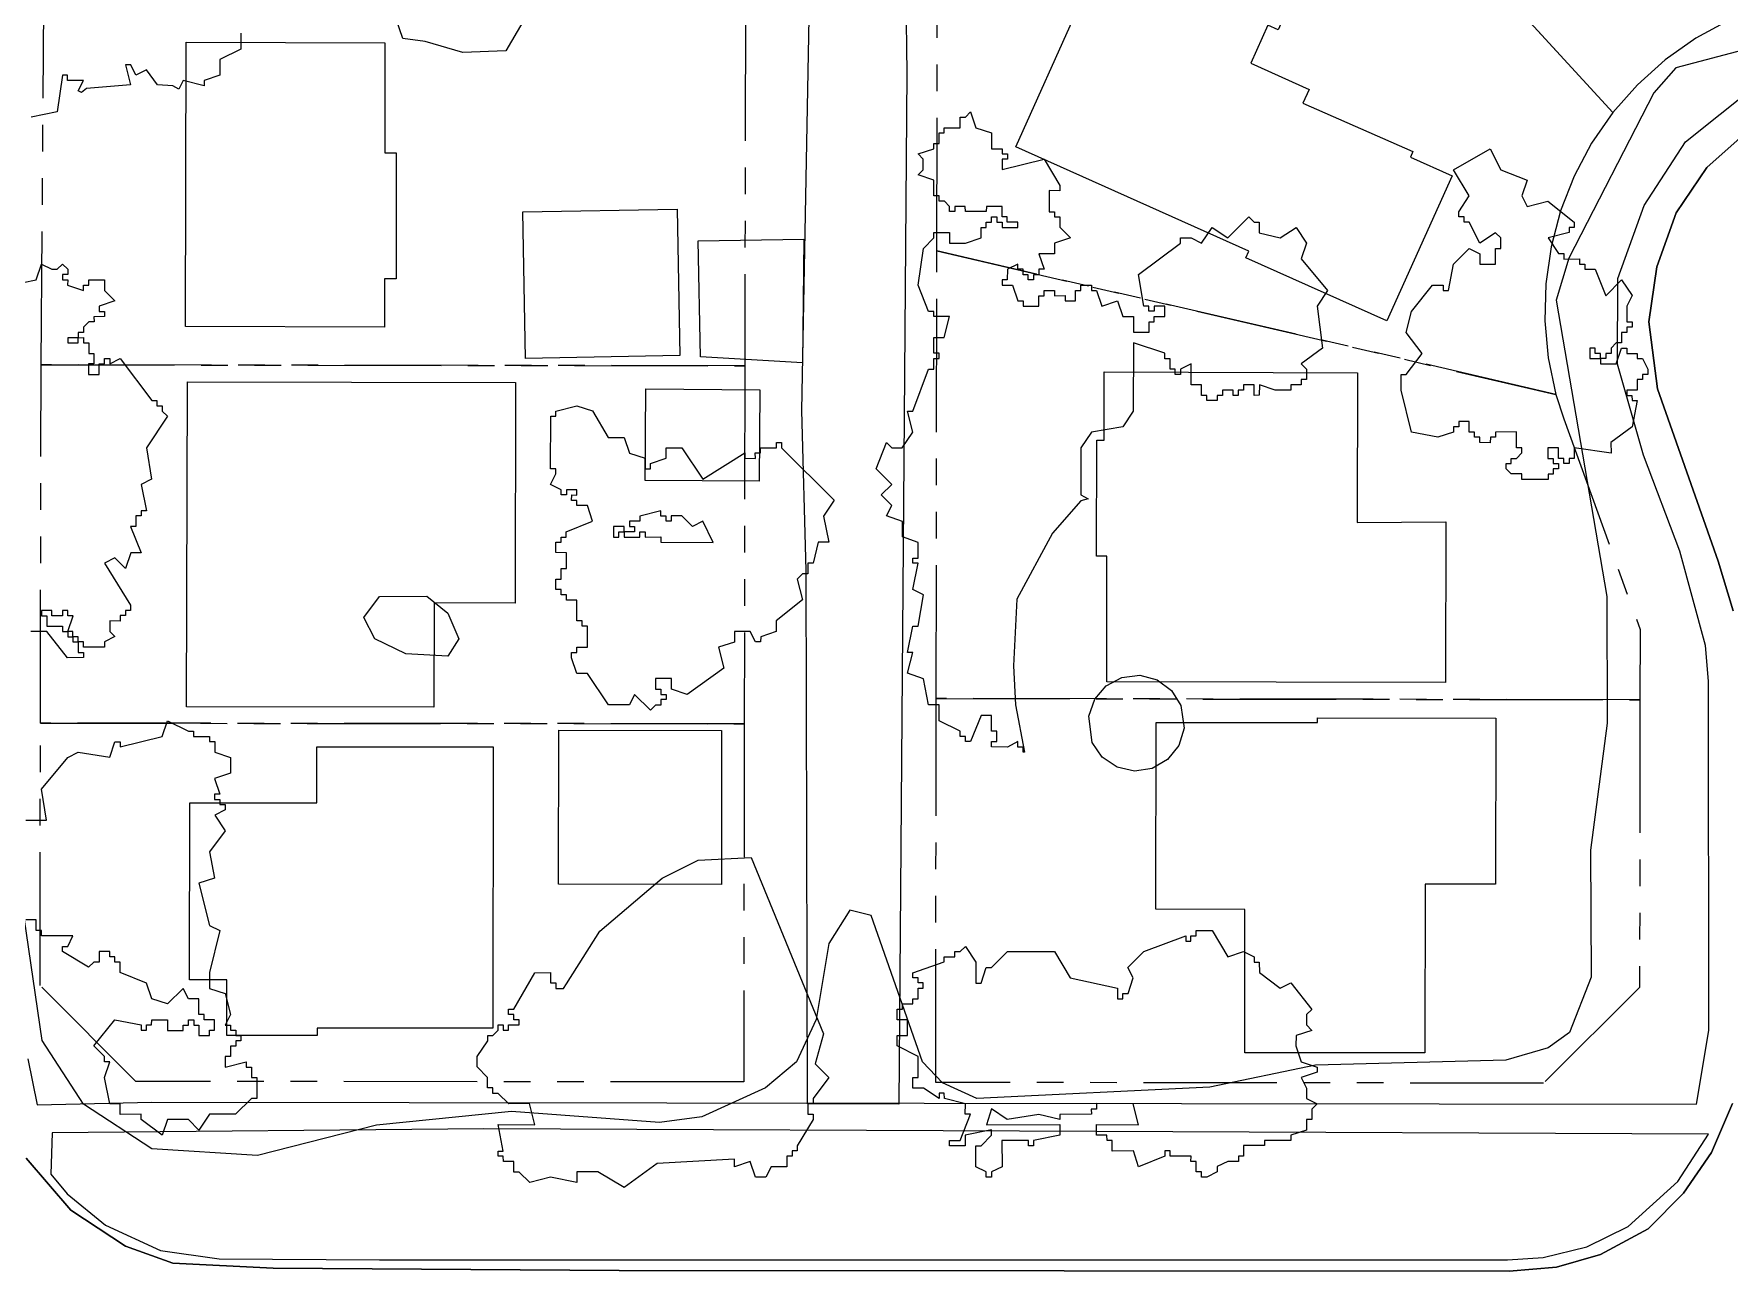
# Model space of a CAD drawing. Header units: metres. Extents: x -550 to 550, y -500 to 950.
# Drawn here: x 391 to 471.8, y 379.3 to 438.2 of the extents above; entities that cross this region are included whole.
import ezdxf

# ---------------------------------------------------------------- set-up
doc = ezdxf.new("R2010")
doc.units = ezdxf.units.M
doc.header["$LTSCALE"] = 2
doc.linetypes.add('PHANTOM', pattern=[6.35, 3.175, -0.635, 0.635, -0.635, 0.635, -0.635])
for name, color, linetype in [('SITE-BLDG-EXIST', 7, 'CONTINUOUS'), ('SITE-PARKING', 250, 'CONTINUOUS'), ('SITE-PROPERTY', 7, 'PHANTOM'), ('SITE-ROAD-CURB', 7, 'CONTINUOUS'), ('SITE-ROAD-GRAVEL', 32, 'CONTINUOUS'), ('SITE-ROAD-PAVED', 7, 'CONTINUOUS'), ('SITE-TREE-CANOPY', 94, 'CONTINUOUS'), ('TOPO-CONTOUR-MAJOR', 8, 'CONTINUOUS'), ('TOPO-CONTOUR-MINOR', 9, 'CONTINUOUS')]:
    doc.layers.add(name, color=color, linetype=linetype)

msp = doc.modelspace()

# ---------------------------------------------------------------- linework, layer by layer
at = {"layer": 'SITE-BLDG-EXIST'}
for points in [[(444.919, 449.309), (445.137, 449.787), (448.394, 448.325), (447.859, 447.136), (452.54, 445.028), (452.054, 443.938), (452.65, 443.67), (450.299, 438.423), (449.8, 438.646), (448.991, 436.834), (451.77, 435.585), (451.474, 434.929), (456.717, 432.62), (456.597, 432.353), (458.576, 431.472), (455.471, 424.556), (448.761, 427.557), (448.902, 427.879), (437.807, 432.854), (443.672, 445.951)], [(407.737, 426.562), (407.734, 424.259), (398.255, 424.282), (398.285, 437.831), (407.758, 437.808), (407.745, 432.558), (408.299, 432.557), (408.299, 432.246), (408.285, 426.561)], [(414.453, 422.772), (414.328, 429.746), (421.673, 429.882), (421.798, 422.907)], [(413.961, 411.115), (410.106, 411.119), (410.092, 406.147), (398.309, 406.173), (398.35, 421.646), (413.981, 421.615)], [(458.275, 414.987), (458.259, 407.322), (442.129, 407.353), (442.143, 413.349), (441.645, 413.35), (441.658, 418.867), (442.01, 418.867), (442.014, 422.126), (454.077, 422.089), (454.055, 414.958)], [(444.486, 405.426), (452.168, 405.417), (452.168, 405.65), (460.658, 405.629), (460.648, 397.72), (457.299, 397.724), (457.282, 389.682), (448.708, 389.692), (448.716, 396.522), (444.468, 396.527)], [(416.016, 397.719), (416.032, 405.061), (423.791, 405.04), (423.782, 397.71)], [(398.458, 401.59), (404.511, 401.593), (404.515, 404.263), (412.906, 404.264), (412.903, 390.86), (404.533, 390.859), (404.533, 390.514), (400.228, 390.508), (400.231, 393.156), (398.455, 393.158)]]:
    msp.add_lwpolyline(points, close=True, dxfattribs=at)
at = {"layer": 'SITE-PARKING'}
for points in [[(422.781, 422.839), (422.682, 428.368), (427.71, 428.451), (427.64, 422.566)], [(425.575, 416.918), (420.147, 416.958), (420.188, 421.318), (425.609, 421.278)]]:
    msp.add_lwpolyline(points, close=True, dxfattribs=at)
at = {"layer": 'SITE-PROPERTY'}
for points in [[(478.642, 440.313), (476.865, 440.259), (475.109, 439.994), (473.396, 439.529), (471.745, 438.864), (470.185, 438.02), (468.73, 436.999), (467.408, 435.81), (466.234, 434.477), (436.388, 467.061), (438.673, 469.339), (472.084, 469.287)], [(465.221, 433.021), (464.39, 431.453), (463.742, 429.797), (463.291, 428.084), (463.043, 426.327), (462.999, 424.558), (463.158, 422.79), (463.528, 421.054), (434.044, 427.887), (434.096, 464.784), (436.388, 467.061), (466.234, 434.477)], [(424.894, 422.414), (391.378, 422.467), (391.518, 439.541), (424.922, 439.478)], [(463.899, 419.896), (467.531, 409.858), (467.527, 406.51), (434.01, 406.563), (434.044, 427.887), (463.528, 421.054)], [(424.866, 405.361), (391.349, 405.392), (391.378, 422.467), (424.894, 422.414)], [(467.51, 392.806), (462.933, 388.24), (433.988, 388.275), (434.01, 406.563), (467.527, 406.51)], [(424.845, 388.298), (395.893, 388.322), (391.334, 392.9), (391.349, 405.392), (424.866, 405.361)]]:
    msp.add_lwpolyline(points, close=True, dxfattribs=at)
at = {"layer": 'SITE-ROAD-CURB'}
for points in [[(390.747, 389.408), (391.201, 387.216), (396.657, 387.342), (470.214, 387.241), (470.801, 390.755), (470.786, 407.396), (470.655, 409.098), (469.424, 413.583), (467.688, 418.156), (466.458, 422.496), (466.47, 426.579), (467.724, 430.048), (469.694, 433.082), (473.005, 435.725)], [(472.44, 433.412), (470.711, 431.857), (469.248, 429.712), (468.338, 427.133), (467.942, 424.519), (468.359, 421.326), (471.25, 413.113), (471.97, 410.743)], [(471.934, 387.272), (470.934, 384.937), (469.598, 383.003), (467.917, 381.303), (465.64, 380.083), (463.554, 379.473), (461.293, 379.287), (418.907, 379.317), (402.433, 379.426), (397.652, 379.666), (395.405, 380.47), (392.802, 382.197), (390.671, 384.669)]]:
    msp.add_lwpolyline(points, dxfattribs=at)
msp.add_lwpolyline([(407.504, 379.821), (461.223, 379.821), (462.923, 379.93), (465.002, 380.439), (466.969, 381.416), (469.331, 383.56), (470.788, 385.805), (412.469, 386.066), (391.901, 385.88), (391.849, 383.9), (392.621, 382.976), (394.445, 381.472), (397.069, 380.267), (399.864, 379.875)], close=True, dxfattribs=at)
at = {"layer": 'SITE-ROAD-GRAVEL'}
msp.add_lwpolyline([(432.511, 443.684), (432.615, 436.365), (432.238, 387.243), (427.877, 387.259), (427.817, 412.666), (427.616, 420.286), (428.053, 444.09)], dxfattribs=at)
at = {"layer": 'SITE-ROAD-PAVED'}
for points in [[(471.97, 410.743), (471.25, 413.113), (468.359, 421.326), (467.942, 424.519), (468.338, 427.133), (469.248, 429.712), (470.711, 431.857), (472.44, 433.412)], [(390.671, 384.669), (392.802, 382.197), (395.405, 380.47), (397.652, 379.666), (402.433, 379.426), (418.907, 379.317), (461.293, 379.287), (463.554, 379.473), (465.64, 380.083), (467.917, 381.303), (469.598, 383.003), (470.934, 384.937), (471.934, 387.272)]]:
    msp.add_lwpolyline(points, dxfattribs=at)
at = {"layer": 'SITE-TREE-CANOPY'}
for points in [[(411.465, 437.347), (409.675, 437.872), (408.615, 438.007), (408.286, 438.931), (408.346, 441.645), (409.535, 443.824), (409.601, 446.015), (410.657, 448.394), (411.782, 449.06), (413.305, 448.791), (416.681, 447.074), (416.682, 442.847), (413.509, 437.423)], [(438.15, 404.01), (438.15, 404.255), (437.898, 404.255), (437.898, 404.511), (437.399, 404.256), (436.648, 404.257), (436.648, 404.513), (436.901, 404.512), (436.894, 405.013), (436.649, 405.013), (436.65, 405.758), (436.151, 405.759), (435.651, 404.514), (435.398, 404.514), (435.398, 404.759), (435.146, 404.759), (435.146, 405.015), (434.149, 405.506), (434.15, 406.262), (433.645, 406.263), (433.4, 407.509), (432.649, 407.766), (432.896, 408.755), (432.651, 408.756), (432.898, 410.012), (433.151, 410.012), (433.398, 411.513), (432.9, 411.759), (433.147, 413.015), (432.895, 413.016), (432.895, 413.26), (433.148, 413.26), (433.149, 414.005), (432.398, 414.262), (432.399, 415.007), (431.648, 415.264), (431.901, 415.764), (431.396, 416.266), (431.895, 416.766), (431.145, 417.512), (431.645, 418.757), (431.897, 418.512), (432.396, 418.511), (432.895, 419.256), (432.651, 420.257), (432.897, 420.257), (433.65, 422.259), (433.896, 422.258), (433.897, 422.759), (434.15, 422.758), (434.15, 423.014), (433.897, 423.015), (433.898, 423.76), (434.397, 423.759), (434.651, 424.76), (433.899, 424.761), (433.9, 425.006), (433.647, 425.006), (433.15, 426.264), (433.398, 428.01), (433.897, 428.51), (433.897, 428.766), (434.649, 428.765), (434.648, 428.264), (435.399, 428.263), (436.151, 428.507), (436.145, 429.008), (436.397, 429.007), (436.398, 429.263), (436.65, 429.263), (436.651, 429.507), (436.897, 429.507), (436.896, 429.262), (437.149, 429.262), (437.149, 429.006), (437.9, 429.005), (437.9, 429.261), (437.395, 429.262), (437.395, 429.507), (437.149, 429.507), (437.15, 430.007), (436.399, 430.008), (436.398, 429.764), (436.145, 429.764), (435.401, 429.765), (435.394, 430.01), (434.896, 430.01), (434.896, 429.765), (434.65, 429.766), (434.65, 430.01), (434.398, 430.256), (434.145, 430.256), (434.145, 430.512), (433.899, 430.512), (433.9, 431.257), (433.149, 431.514), (433.395, 431.758), (433.396, 432.259), (433.15, 432.515), (433.895, 432.759), (433.895, 433.015), (434.148, 433.015), (434.149, 433.515), (434.395, 433.515), (434.395, 433.759), (435.146, 433.759), (435.147, 434.259), (435.4, 434.259), (435.646, 434.514), (435.898, 433.758), (436.649, 433.512), (436.648, 432.756), (437.146, 432.755), (437.146, 432.51), (437.399, 432.51), (437.399, 432.265), (437.146, 432.266), (437.145, 431.765), (439.147, 432.263), (439.897, 431.005), (439.897, 430.76), (439.398, 430.761), (439.397, 429.76), (439.649, 429.76), (439.649, 429.515), (439.895, 429.515), (439.894, 429.014), (440.399, 428.513), (439.648, 428.258), (439.647, 427.757), (438.896, 427.758), (439.148, 427.013), (438.895, 427.013), (438.894, 426.757), (438.649, 426.757), (438.648, 426.513), (438.396, 426.513), (438.396, 426.758), (438.15, 426.758), (438.15, 427.014), (437.898, 427.014), (437.898, 427.259), (437.399, 427.015), (437.398, 426.514), (437.146, 426.515), (437.145, 426.259), (437.651, 426.258), (437.896, 425.513), (438.149, 425.512), (438.148, 425.256), (438.9, 425.255), (438.9, 425.756), (439.146, 425.756), (439.146, 426.012), (439.645, 426.011), (439.645, 425.755), (440.15, 425.766), (440.15, 425.51), (440.648, 425.509), (440.649, 426.01), (440.895, 426.009), (440.895, 426.265), (441.401, 426.265), (441.4, 426.009), (441.646, 426.008), (441.898, 425.263), (442.65, 425.507), (442.895, 424.761), (443.4, 424.76), (443.399, 424.015), (444.151, 424.014), (444.151, 424.515), (444.397, 424.514), (444.397, 424.759), (444.896, 424.759), (444.896, 425.259), (444.398, 425.26), (444.398, 425.015), (444.145, 425.015), (444.145, 425.26), (443.899, 425.26), (443.648, 426.762), (445.645, 428.262), (445.645, 428.506), (446.15, 428.506), (446.649, 428.26), (447.148, 429.005), (447.899, 428.515), (448.897, 429.515), (449.15, 429.258), (449.396, 429.258), (449.395, 428.758), (450.399, 428.512), (451.151, 429.011), (451.648, 428.265), (451.395, 427.509), (452.65, 426.006), (452.15, 425.261), (452.401, 423.259), (451.396, 422.515), (451.648, 422.259), (451.647, 421.758), (451.395, 421.758), (451.394, 421.514), (450.896, 421.514), (450.895, 421.258), (450.151, 421.259), (449.4, 421.505), (449.399, 421.016), (449.147, 421.005), (449.147, 421.505), (448.649, 421.506), (448.648, 421.261), (448.396, 421.261), (448.395, 421.006), (448.149, 421.006), (448.15, 421.262), (447.651, 421.262), (447.651, 421.007), (447.398, 421.007), (447.398, 420.762), (446.899, 420.763), (446.9, 421.007), (446.647, 421.008), (446.647, 421.508), (446.149, 421.509), (446.15, 422.51), (445.651, 422.255), (445.651, 422.01), (445.398, 422.01), (445.398, 422.255), (445.146, 422.255), (445.146, 422.756), (444.9, 422.756), (444.901, 423.012), (443.399, 423.515), (443.395, 420.255), (442.895, 419.511), (441.399, 419.257), (440.9, 418.512), (440.897, 416.265), (441.248, 416.087), (440.904, 415.987), (439.546, 414.442), (437.843, 411.297), (437.685, 408.126), (437.795, 406.258), (438.213, 404.01)], [(465.65, 422.508), (466.395, 422.507), (466.648, 423.264), (466.901, 423.263), (466.901, 423.007), (467.399, 423.007), (467.399, 422.762), (467.645, 422.762), (467.897, 422.261), (467.897, 422.005), (467.651, 422.005), (467.651, 421.761), (467.398, 421.761), (467.397, 421.26), (466.899, 421.261), (466.898, 421.005), (467.144, 421.005), (467.151, 420.76), (467.397, 420.76), (467.149, 419.514), (466.144, 418.759), (466.151, 418.258), (464.396, 418.505), (464.395, 418.005), (464.149, 418.005), (464.149, 417.76), (463.896, 417.761), (463.896, 418.005), (463.651, 418.006), (463.651, 418.506), (463.146, 418.507), (463.145, 418.006), (463.398, 418.006), (463.397, 417.761), (463.65, 417.761), (463.65, 417.505), (463.397, 417.505), (463.397, 417.261), (463.151, 417.261), (463.151, 417.005), (461.901, 417.007), (461.901, 417.263), (461.396, 417.263), (461.15, 417.508), (461.15, 417.764), (461.396, 417.764), (461.396, 418.008), (461.649, 418.008), (461.895, 418.264), (461.896, 418.508), (461.65, 418.509), (461.651, 419.265), (460.647, 419.255), (460.646, 419.011), (460.401, 419.011), (460.4, 418.755), (459.895, 418.756), (459.895, 419.011), (459.649, 419.012), (459.65, 419.256), (459.397, 419.257), (459.397, 419.757), (458.899, 419.758), (458.898, 419.513), (458.646, 419.514), (458.645, 419.258), (457.901, 419.014), (456.651, 419.26), (456.148, 421.263), (456.149, 422.008), (456.395, 422.008), (457.147, 423.008), (456.397, 424.01), (456.651, 425.011), (457.65, 426.256), (458.148, 426.255), (458.148, 426.01), (458.401, 426.01), (458.648, 427.256), (459.4, 428.011), (459.899, 427.755), (459.898, 427.265), (460.649, 427.264), (460.65, 428.01), (460.896, 428.009), (460.897, 428.51), (460.644, 428.755), (459.899, 428.255), (459.395, 429.257), (459.149, 429.257), (459.15, 429.513), (458.897, 429.513), (458.897, 429.758), (459.397, 430.514), (458.647, 431.761), (460.396, 432.76), (460.901, 431.758), (462.15, 431.256), (461.896, 430.511), (462.149, 430.01), (463.146, 430.265), (464.395, 429.262), (464.394, 429.006), (464.149, 429.006), (464.148, 428.762), (463.151, 428.507), (463.649, 427.761), (463.894, 427.761), (463.901, 427.505), (464.645, 427.515), (464.645, 427.259), (464.898, 427.259), (464.898, 427.014), (465.396, 427.014), (465.9, 425.756), (466.645, 426.512), (467.15, 425.766), (466.897, 425.266), (466.896, 424.509), (467.149, 424.509), (467.148, 424.264), (466.895, 424.264), (466.895, 424.009), (466.649, 424.009), (466.649, 423.508), (466.396, 423.509), (466.15, 423.264), (466.15, 423.008), (465.897, 423.009), (465.896, 422.764), (465.651, 422.764)], [(392.65, 423.755), (392.65, 423.511), (393.149, 423.51), (393.149, 423.755)], [(465.651, 423.009), (465.398, 423.009), (465.399, 423.265), (465.146, 423.265), (465.145, 422.765), (465.651, 422.764)], [(415.896, 420.011), (415.896, 420.256), (416.901, 420.511), (417.645, 420.265), (418.394, 419.007), (419.146, 419.006), (419.398, 418.26), (420.149, 418.015), (420.148, 417.514), (420.401, 417.514), (420.401, 417.759), (421.146, 418.014), (421.146, 418.514), (421.898, 418.513), (422.9, 417.01), (424.896, 418.265), (424.896, 418.009), (425.401, 418.008), (425.395, 418.264), (425.647, 418.264), (425.648, 418.509), (426.399, 418.508), (426.399, 418.763), (426.645, 418.763), (426.645, 418.507), (429.149, 416.013), (428.649, 415.257), (428.9, 414.011), (428.395, 414.011), (428.148, 413.01), (427.895, 413.011), (427.894, 412.51), (427.649, 412.51), (427.395, 412.255), (427.647, 411.265), (426.396, 410.265), (426.395, 409.764), (425.651, 409.51), (425.65, 409.265), (425.397, 409.265), (425.145, 409.755), (424.401, 409.756), (424.4, 409.255), (423.649, 409.011), (423.9, 408.01), (422.15, 406.755), (421.399, 407.012), (421.4, 407.512), (420.648, 407.513), (420.648, 407.013), (420.901, 407.013), (420.9, 406.757), (421.146, 406.756), (421.146, 406.512), (420.9, 406.512), (420.9, 406.256), (420.647, 406.256), (420.401, 406.012), (419.65, 406.758), (419.397, 406.258), (418.4, 406.259), (417.397, 407.762), (416.899, 407.763), (416.647, 408.508), (416.647, 408.764), (416.9, 408.764), (416.9, 409.009), (417.399, 409.008), (417.4, 410.009), (417.147, 410.009), (417.148, 410.265), (416.895, 410.266), (416.896, 411.256), (416.398, 411.256), (416.398, 411.512), (416.145, 411.512), (416.145, 411.757), (415.9, 411.757), (415.9, 412.258), (416.146, 412.258), (416.147, 412.758), (416.399, 412.758), (416.4, 413.514), (415.895, 413.515), (415.895, 414.016), (416.148, 414.015), (416.149, 414.26), (416.394, 414.26), (416.395, 414.515), (417.645, 415.014), (417.4, 415.76), (416.895, 415.761), (416.895, 416.005), (416.649, 416.006), (416.65, 416.262), (416.895, 416.261), (416.896, 416.506), (416.397, 416.507), (416.397, 416.262), (416.151, 416.262), (416.144, 416.507), (415.646, 416.763), (415.899, 417.264), (415.9, 417.508), (415.647, 417.509), (415.65, 420.012)], [(419.147, 414.256), (419.898, 414.255), (419.899, 414.511), (420.144, 414.511), (420.151, 414.255), (420.895, 414.265), (420.895, 414.009), (423.395, 414.006), (422.898, 415.008), (422.399, 414.764), (421.901, 415.265), (421.395, 415.266), (421.395, 415.01), (421.149, 415.01), (421.149, 415.255), (420.897, 415.255), (420.897, 415.511), (419.9, 415.256), (419.899, 415.012), (419.401, 415.012), (419.4, 414.756), (419.646, 414.756), (419.646, 414.511), (419.147, 414.512)], [(419.148, 414.757), (418.649, 414.757), (418.648, 414.257), (418.901, 414.257), (418.894, 414.512), (419.147, 414.512)], [(392.901, 410.507), (392.648, 410.507), (392.648, 410.763), (392.395, 410.763), (392.395, 410.507), (391.897, 410.508), (391.897, 410.764), (391.398, 410.764), (391.398, 410.509), (391.651, 410.508), (391.65, 410.008), (392.394, 410.007), (392.401, 409.762), (392.647, 409.762)], [(392.647, 409.506), (392.899, 409.506), (392.9, 409.761), (392.647, 409.762)], [(392.899, 409.261), (393.145, 409.261), (393.145, 409.505), (392.899, 409.506)], [(445.813, 405.146), (445.566, 404.335), (445.031, 403.668), (444.301, 403.235), (443.458, 403.103), (442.629, 403.293), (441.921, 403.772), (441.444, 404.473), (441.277, 405.73), (441.559, 406.531), (442.108, 407.175), (442.859, 407.575), (443.709, 407.674), (444.53, 407.451), (445.211, 406.949), (445.667, 406.226)], [(416.396, 392.98), (417.986, 395.481), (420.96, 398.002), (422.681, 398.857), (425.195, 398.998), (428.647, 390.596), (428.245, 389.161), (428.897, 388.515), (428.144, 387.515), (428.151, 387.259), (427.898, 387.259), (427.898, 386.759), (428.15, 386.758), (428.15, 386.514), (427.397, 385.258), (427.397, 385.013), (427.151, 385.013), (427.151, 384.757), (426.898, 384.758), (426.897, 384.257), (426.146, 384.258), (425.9, 383.758), (425.401, 383.758), (425.149, 384.515), (424.398, 384.26), (424.398, 384.616), (420.725, 384.409), (419.151, 383.266), (417.895, 384.012), (416.898, 384.014), (416.897, 383.513), (415.647, 383.759), (414.65, 383.505), (414.145, 384.006), (413.899, 384.006), (413.9, 384.507), (413.401, 384.507), (413.394, 384.763), (413.149, 384.764), (413.149, 385.008), (413.395, 385.008), (413.151, 386.265), (414.899, 386.263), (414.647, 387.265), (413.65, 387.255), (413.145, 387.756), (412.9, 387.756), (412.9, 388.012), (412.647, 388.012), (412.648, 388.513), (412.15, 389.014), (412.15, 389.515), (412.65, 390.259), (412.65, 390.515), (412.896, 390.515), (413.149, 390.759), (413.149, 391.015), (413.395, 391.015), (413.395, 390.759), (413.648, 390.759), (413.648, 391.015), (414.147, 391.014), (414.147, 391.259), (413.901, 391.259), (413.894, 391.515), (413.649, 391.515), (413.649, 391.76), (413.895, 391.76), (414.901, 393.505), (415.645, 393.515), (415.645, 393.014), (415.898, 393.014), (415.897, 392.758), (416.262, 392.758)], [(447.899, 394.265), (448.651, 394.509), (449.149, 394.263), (449.149, 394.007), (449.394, 394.007), (449.401, 393.507), (450.397, 392.76), (450.896, 393.015), (451.898, 391.757), (451.645, 391.513), (451.645, 391.012), (451.897, 390.756), (451.146, 390.512), (451.145, 390.012), (451.397, 389.255), (452.148, 389.009), (452.148, 388.765), (451.396, 388.51), (451.648, 388.009), (451.647, 387.508), (452.146, 387.263), (451.9, 387.007), (451.899, 386.507), (451.646, 386.507), (451.646, 386.006), (450.901, 385.763), (450.901, 385.507), (449.651, 385.508), (449.65, 385.264), (448.646, 385.265), (448.646, 384.764), (448.4, 384.765), (448.4, 384.509), (447.901, 384.509), (447.395, 384.265), (447.395, 384.009), (446.896, 383.765), (446.65, 383.766), (446.65, 384.01), (446.398, 384.011), (446.398, 384.511), (446.145, 384.512), (446.146, 384.756), (445.149, 384.758), (445.149, 385.013), (444.896, 385.014), (444.896, 384.758), (443.645, 384.259), (443.4, 385.016), (442.396, 385.006), (442.397, 385.506), (442.151, 385.506), (442.144, 385.762), (441.646, 385.763), (441.646, 386.264), (443.648, 386.261), (443.396, 387.262), (441.648, 387.265), (441.647, 387.009), (441.394, 387.009), (441.401, 386.764), (439.898, 386.755), (439.898, 386.51), (438.894, 386.756), (437.398, 386.513), (436.648, 387.015), (436.401, 386.259), (439.898, 386.266), (439.897, 385.765), (438.647, 385.511), (438.647, 385.255), (438.401, 385.255), (438.401, 385.511), (437.144, 385.513), (437.15, 384.256), (436.651, 384.012), (436.651, 383.756), (436.398, 383.756), (436.398, 384.012), (435.9, 384.257), (435.901, 385.258), (436.147, 385.258), (436.646, 385.758), (436.646, 386.014), (435.396, 385.76), (435.395, 385.259), (434.651, 385.26), (434.644, 385.516), (435.15, 385.515), (435.65, 386.76), (435.397, 386.761), (435.398, 387.261), (434.401, 387.507), (434.394, 387.763), (434.149, 387.763), (434.148, 387.507), (433.398, 388.009), (432.899, 388.01), (432.9, 388.51), (433.145, 388.51), (433.147, 389.511), (432.15, 390.013), (432.151, 390.513), (432.649, 390.513), (432.65, 391.258), (432.145, 391.259), (432.145, 391.759), (432.398, 391.759), (432.398, 392.015), (432.897, 392.014), (432.897, 392.259), (433.15, 392.259), (433.151, 392.759), (433.396, 392.759), (433.397, 393.015), (433.151, 393.015), (433.151, 393.26), (432.898, 393.26), (432.899, 393.505), (434.395, 394.015), (434.395, 394.259), (434.901, 394.259), (434.901, 394.514), (435.147, 394.514), (435.4, 394.759), (435.898, 394.013), (435.897, 393.012), (436.149, 393.011), (436.396, 393.756), (436.649, 393.756), (437.401, 394.511), (439.648, 394.509), (440.398, 393.262), (442.644, 392.759), (442.651, 392.258), (442.897, 392.258), (442.897, 392.513), (443.15, 392.513), (443.396, 393.258), (443.144, 393.759), (443.897, 394.515), (445.899, 395.257), (445.899, 395.013), (446.144, 395.012), (446.145, 395.257), (446.397, 395.257), (446.398, 395.513), (447.149, 395.512)]]:
    msp.add_lwpolyline(points, close=True, dxfattribs=at)
for points in [[(400.898, 438.261), (400.897, 437.505), (399.899, 437.006), (399.899, 436.26), (399.147, 436.006), (399.147, 435.761), (398.15, 436.007), (397.939, 435.595), (397.651, 435.763), (396.928, 435.808), (396.395, 436.51), (395.896, 436.265), (395.651, 436.755), (395.398, 436.755), (395.636, 435.81), (393.536, 435.634), (393.304, 435.434), (393.149, 435.512), (393.396, 436.013), (392.644, 436.014), (392.645, 436.258), (392.399, 436.259), (392.151, 434.513), (390.901, 434.258)], [(389.901, 426.262), (391.151, 426.505), (391.398, 427.261), (391.896, 427.015), (392.149, 427.015), (392.395, 427.26), (392.647, 427.015), (392.647, 426.759), (392.401, 426.759), (392.401, 426.514), (392.647, 426.514), (392.646, 426.258), (393.397, 426.012), (393.398, 426.257), (393.651, 426.257), (393.651, 426.513), (394.395, 426.512), (394.395, 426.011), (394.9, 425.51), (394.148, 425.255), (394.148, 425.01), (394.4, 425.01), (394.4, 424.765), (393.894, 424.755), (393.901, 424.51), (393.648, 424.51), (393.395, 424.255), (393.395, 424.01), (393.149, 424.011), (393.149, 423.755), (393.395, 423.766), (393.394, 423.51), (393.647, 423.509), (393.647, 423.009), (393.899, 423.008), (393.899, 422.508), (393.646, 422.508), (393.645, 422.008), (394.151, 422.007), (394.144, 422.508), (394.397, 422.507), (394.398, 422.763), (394.65, 422.763), (394.65, 422.507), (395.149, 422.762), (396.649, 420.758), (396.895, 420.758), (396.895, 420.513), (397.147, 420.513), (397.147, 420.257), (397.4, 420.012), (396.401, 418.511), (396.645, 417.009), (396.146, 416.765), (396.397, 415.508), (396.151, 415.508), (396.151, 415.264), (395.898, 415.264), (395.897, 414.763), (395.645, 414.764), (396.149, 413.506), (395.65, 413.507), (395.396, 412.762), (394.898, 413.263), (394.4, 413.008), (395.647, 411.015), (395.647, 410.759), (395.401, 410.759), (395.401, 410.515), (395.148, 410.515), (395.147, 410.259), (394.649, 410.26), (394.648, 409.759), (394.901, 409.514), (394.395, 409.259), (394.395, 409.014), (393.397, 409.015), (393.398, 409.26), (393.145, 409.261), (393.145, 409.005), (393.144, 408.76), (393.397, 408.76), (393.397, 408.515), (392.645, 408.505), (391.65, 409.763), (390.898, 409.764)], [(390.649, 400.765), (391.646, 400.764), (391.395, 402.255), (392.647, 403.755), (393.145, 404.01), (394.648, 403.764), (394.895, 404.509), (395.147, 404.508), (395.147, 404.264), (397.149, 404.762), (397.396, 405.507), (398.399, 405.005), (398.645, 405.016), (398.645, 404.76), (399.396, 404.759), (399.396, 404.514), (399.649, 404.514), (399.648, 404.013), (400.399, 403.756), (400.398, 403.011), (399.646, 402.756), (399.898, 402.011), (399.645, 402.011), (399.645, 401.755), (399.898, 401.755), (399.898, 401.51), (400.15, 401.51), (400.15, 401.265), (399.651, 401.01), (400.149, 400.264), (399.396, 399.264), (399.647, 398.006), (398.896, 397.763), (399.399, 395.76), (399.897, 395.514), (399.396, 393.513), (399.395, 392.756), (400.146, 392.511), (400.398, 391.509), (400.144, 391.009), (400.397, 391.009), (400.397, 390.764), (400.65, 390.764), (400.649, 390.508), (400.895, 390.507), (400.895, 390.263), (400.649, 390.263), (400.649, 390.007), (400.396, 390.008), (400.395, 389.507), (400.15, 389.507), (400.149, 389.007), (401.146, 389.261), (401.146, 389.005), (401.399, 389.005), (401.398, 388.516), (401.651, 388.515), (401.65, 387.514), (401.397, 387.515), (400.645, 386.759), (399.395, 386.761), (398.895, 386.005), (398.397, 386.506), (397.4, 386.507), (397.146, 385.762), (396.15, 386.509), (396.151, 386.765), (395.146, 386.755), (395.147, 387.255), (394.648, 387.256), (394.397, 388.513), (394.651, 389.258), (394.398, 389.259), (394.398, 389.514), (393.9, 390.016), (394.899, 391.26), (396.149, 391.014), (396.149, 390.758), (396.394, 390.758), (396.395, 391.014), (396.647, 391.013), (396.648, 391.258), (397.399, 391.257), (397.398, 390.757), (397.897, 390.756), (398.15, 390.756), (398.15, 391.011), (398.396, 391.011), (398.396, 391.256), (398.649, 391.256), (398.649, 391.011), (398.894, 391.011), (398.901, 390.51), (399.399, 390.509), (399.4, 390.765), (399.646, 390.765), (399.646, 391.265), (399.148, 391.255), (399.148, 391.511), (398.895, 391.511), (398.896, 392.256), (398.397, 392.257), (398.145, 392.758), (397.4, 392.014), (396.649, 392.259), (396.397, 393.005), (395.148, 393.507), (395.148, 394.007), (394.896, 394.008), (394.896, 394.264), (394.65, 394.264), (394.65, 394.509), (394.145, 394.509), (394.151, 394.009), (393.898, 394.009), (393.645, 393.765), (392.396, 394.511), (392.397, 394.756), (392.649, 394.756), (392.896, 395.256), (391.4, 395.258), (391.4, 395.514), (391.148, 395.514), (391.148, 396.015), (390.65, 396.015)]]:
    msp.add_lwpolyline(points, dxfattribs=at)
at = {"layer": 'TOPO-CONTOUR-MAJOR'}
msp.add_lwpolyline([(475.248, 438.195), (469.243, 436.62), (468.194, 435.428), (464.142, 427.552), (463.53, 425.537), (465.948, 411.43), (465.972, 405.384), (465.172, 399.339), (465.207, 393.293), (464.164, 390.654), (463.156, 389.925), (461.141, 389.331), (452.073, 389.095), (447.035, 388.058), (435.951, 387.514), (434.316, 388.255), (433.358, 389.263), (430.913, 396.223), (429.905, 396.475), (428.898, 394.9), (428.291, 391.278), (427.361, 389.263), (425.875, 388.012), (422.852, 386.643), (420.837, 386.374), (413.783, 386.889), (407.357, 386.24), (401.692, 384.791), (396.654, 385.105), (393.399, 387.247), (391.432, 390.27), (390.265, 398.331)], dxfattribs=at)
at = {"layer": 'TOPO-CONTOUR-MINOR'}
msp.add_lwpolyline([(407.492, 411.43), (409.753, 411.45), (410.76, 410.631), (411.279, 409.415), (410.76, 408.581), (408.745, 408.697), (407.276, 409.415), (406.752, 410.422)], close=True, dxfattribs=at)

doc.saveas('drawing.dxf')
